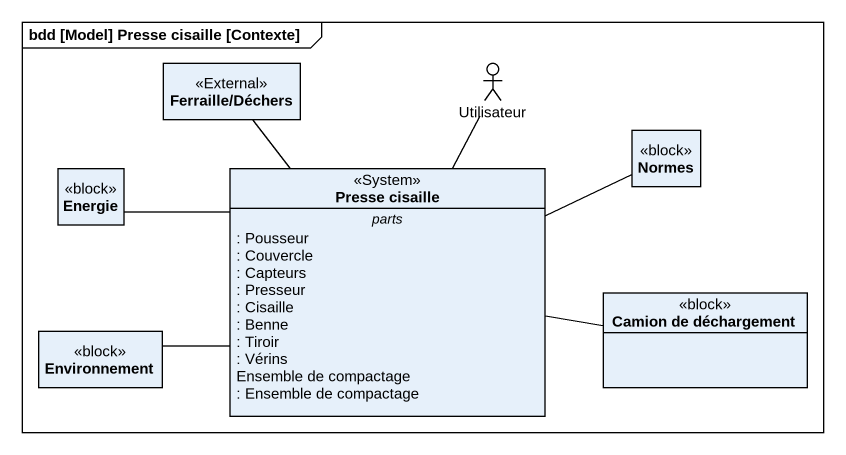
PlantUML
@startuml
mainframe bdd [Model] Presse cisaille [Contexte]
allowmixing
hide circle
hide empty members
class "Ferraille/Déchers" as Ferraille_Déchers <<External>>
actor Utilisateur
class Normes <<block>>
class Energie <<block>>
class "Presse cisaille" as Presse_cisaille <<System>> {
  -- parts --
  : Pousseur
  : Couvercle
  : Capteurs
  : Presseur
  : Cisaille
  : Benne
  : Tiroir
  : Vérins
  Ensemble de compactage
  : Ensemble de compactage
}
class "Camion de déchargement" as Camion_de_déchargement <<block>>
class Environnement <<block>>
Ferraille_Déchers -- Presse_cisaille
Utilisateur -- Presse_cisaille
Normes -left- Presse_cisaille
Energie -right- Presse_cisaille
Presse_cisaille -right- Camion_de_déchargement
Environnement -right- Presse_cisaille
@enduml
